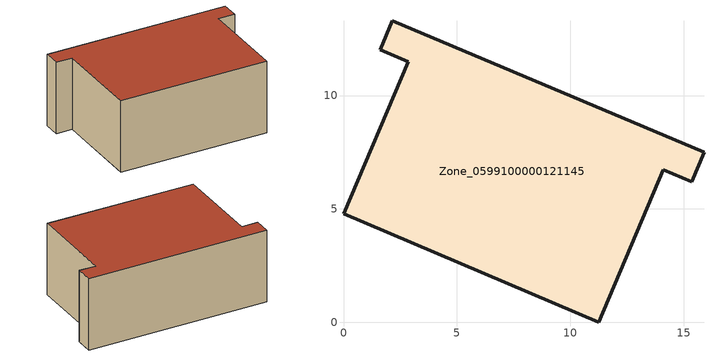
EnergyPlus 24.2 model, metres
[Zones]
Zone_0599100000121145
 floor ground (C_G): 14.1,6.72 11.25,0 0,4.78 2.85,11.5 1.61,12.03 2.15,13.3 15.9,7.49 15.35,6.2 z0
 wall outside (C_F): 2.85,11.5 0,4.78 11.25,0 14.1,6.72 15.35,6.2 15.9,7.49 2.15,13.3 1.61,12.03 2.85,11.5 z0:5.98
 roof outside (C_R): 14.1,6.72 15.35,6.2 15.9,7.49 2.15,13.3 1.61,12.03 2.85,11.5 0,4.78 11.25,0 z5.98
[BUILDING]
Pand.0599100000121145: North Axis=0; Terrain=City; Loads Convergence Tolerance Value=0.04; Temperature Convergence Tolerance Value=0.4; Solar Distribution=FullExterior; Maximum Number of Warmup Days=25; Minimum Number of Warmup Days=1
[Site:Location]
Rotterdam.The.Hague.AP_ZH_NLD Design_Conditions: Latitude=51.96; Longitude=4.45; Time Zone=1; Elevation=-4.5
[SITE:GROUNDTEMPERATURE:BUILDINGSURFACE]
18, 18, 18, 18, 18, 18, 18, 18, 18, 18, 18, 18
[MATERIAL] Thermal Absorptance=0.9; Solar Absorptance=0.7; Visible Absorptance=0.7
Name | Roughness | Thickness | Conductivity | Density | Specific Heat
G.TI.1992-2005 | MediumSmooth | 0.15 | 0.06 | 540 | 1210
F.TI.1992-2005 | Rough | 0.3 | 0.12 | 1920 | 840
R.TI.1992-2005 | MediumRough | 0.2 | 0.08 | 1500 | 1000
[CONSTRUCTION]
C_G: G.TI.1992-2005
C_F: F.TI.1992-2005
C_R: R.TI.1992-2005
[ZONE]
Zone_0599100000121145: Type=1; Multiplier=1; Ceiling Height=Autocalculate; Volume=Autocalculate; Floor Area=autocalculate; Part of Total Floor Area=Yes
[ZONEINFILTRATION:DESIGNFLOWRATE]
Infil_Zone_0599100000121145: Zone or ZoneList or Space or SpaceList=Zone_0599100000121145; Schedule=AlwaysOn; Design Flow Rate Calculation Method=Flow/Area; Flow Rate per Floor Area=0.0015; Constant Term Coefficient=1; Temperature Term Coefficient=0; Velocity Term Coefficient=0; Velocity Squared Term Coefficient=0
[HVACTEMPLATE:ZONE:IDEALLOADSAIRSYSTEM]
Zone_0599100000121145: Maximum Heating Supply Air Temperature=50; Minimum Cooling Supply Air Temperature=13; Maximum Heating Supply Air Humidity Ratio=0.0156; Minimum Cooling Supply Air Humidity Ratio=0.0077; Heating Limit=NoLimit; Cooling Limit=NoLimit; Dehumidification Control Type=ConstantSensibleHeatRatio; Cooling Sensible Heat Ratio=0.7; Dehumidification Setpoint=60; Humidification Control Type=None; Humidification Setpoint=30; Outdoor Air Method=None; Outdoor Air Flow Rate per Person=0.00944; Outdoor Air Flow Rate per Zone Floor Area=0; Outdoor Air Flow Rate per Zone=0; Demand Controlled Ventilation Type=None; Outdoor Air Economizer Type=NoEconomizer; Heat Recovery Type=None; Sensible Heat Recovery Effectiveness=0.7; Latent Heat Recovery Effectiveness=0.65
[ZONECONTROL:THERMOSTAT]
ThermostatControl_Zone_0599100000121145: Zone or ZoneList=Zone_0599100000121145; Control Type Schedule=DualSetpointControlType; Control 1=Thermostat_Zone_0599100000121145; Temperature Difference Between Cutout And Setpoint=0
[THERMOSTATSETPOINT:DUALSETPOINT]
Thermostat_Zone_0599100000121145: Heating Setpoint Temperature Schedule=HeatingSetpoint_Zone_0599100000121145; Cooling Setpoint Temperature Schedule=CoolingSetpoint_Zone_0599100000121145
[SCHEDULE:COMPACT]
HeatingSetpoint_Zone_0599100000121145: Through: 12/31, For: AllDays, Until: 24:00, 21
CoolingSetpoint_Zone_0599100000121145: Through: 12/31, For: AllDays, Until: 24:00, 24
DualSetpointControlType: Through: 12/31, For: AllDays, Until: 24:00, 4
AlwaysOn: Through: 12/31, For: AllDays, Until: 24:00, 1
